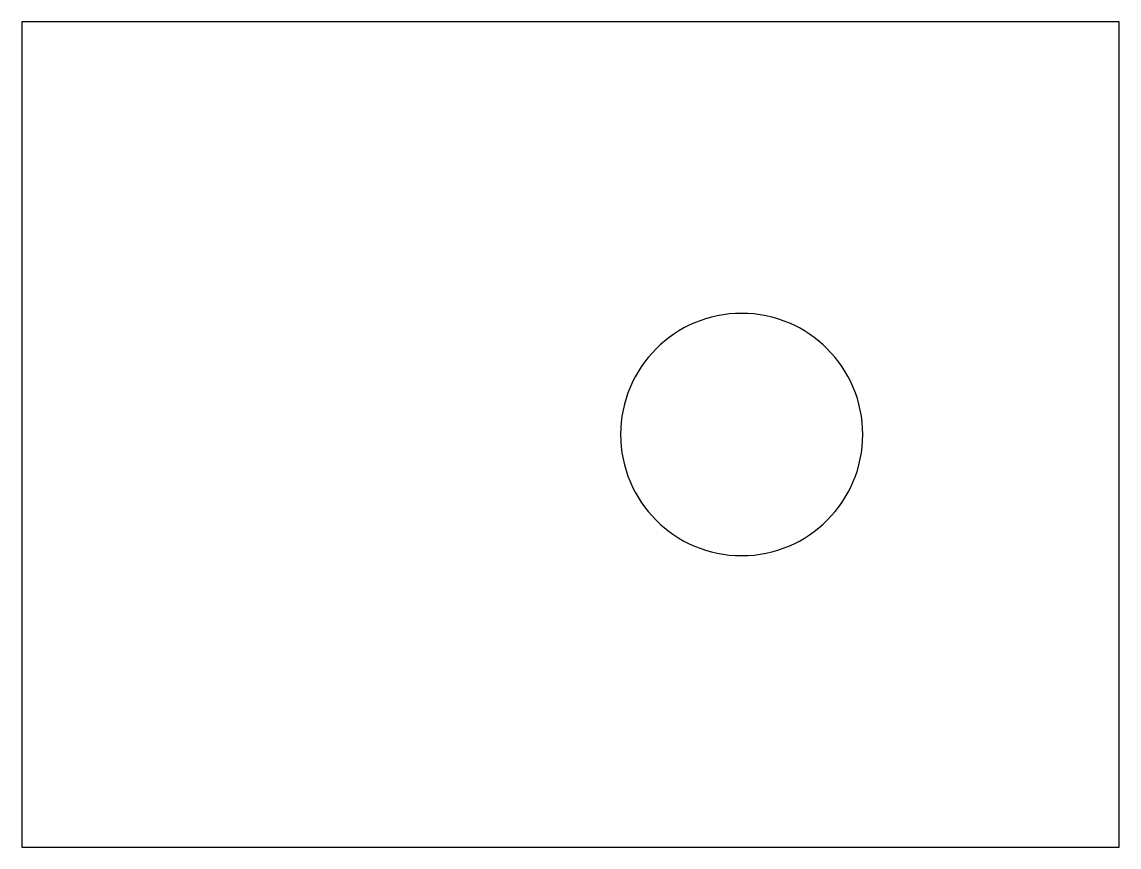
# Model space of a CAD drawing. Header units: inches. Extents: x 0 to 1.48, y 0 to 1.11.
import ezdxf

# ---------------------------------------------------------------- set-up
doc = ezdxf.new("R2010")
doc.units = ezdxf.units.IN

msp = doc.modelspace()

# ---------------------------------------------------------------- linework, layer by layer
at = {"layer": 'INTERIOR_PROFILES', "extrusion": (0, 0, -1)}
msp.add_circle((-0.971, 0.5565), 0.1634, dxfattribs=at)
at = {"layer": 'OUTER_PROFILES'}
msp.add_lwpolyline([(0, 0), (1.4801, 0), (1.4801, 1.113), (0, 1.113)], close=True, dxfattribs=at)

doc.saveas('drawing.dxf')
